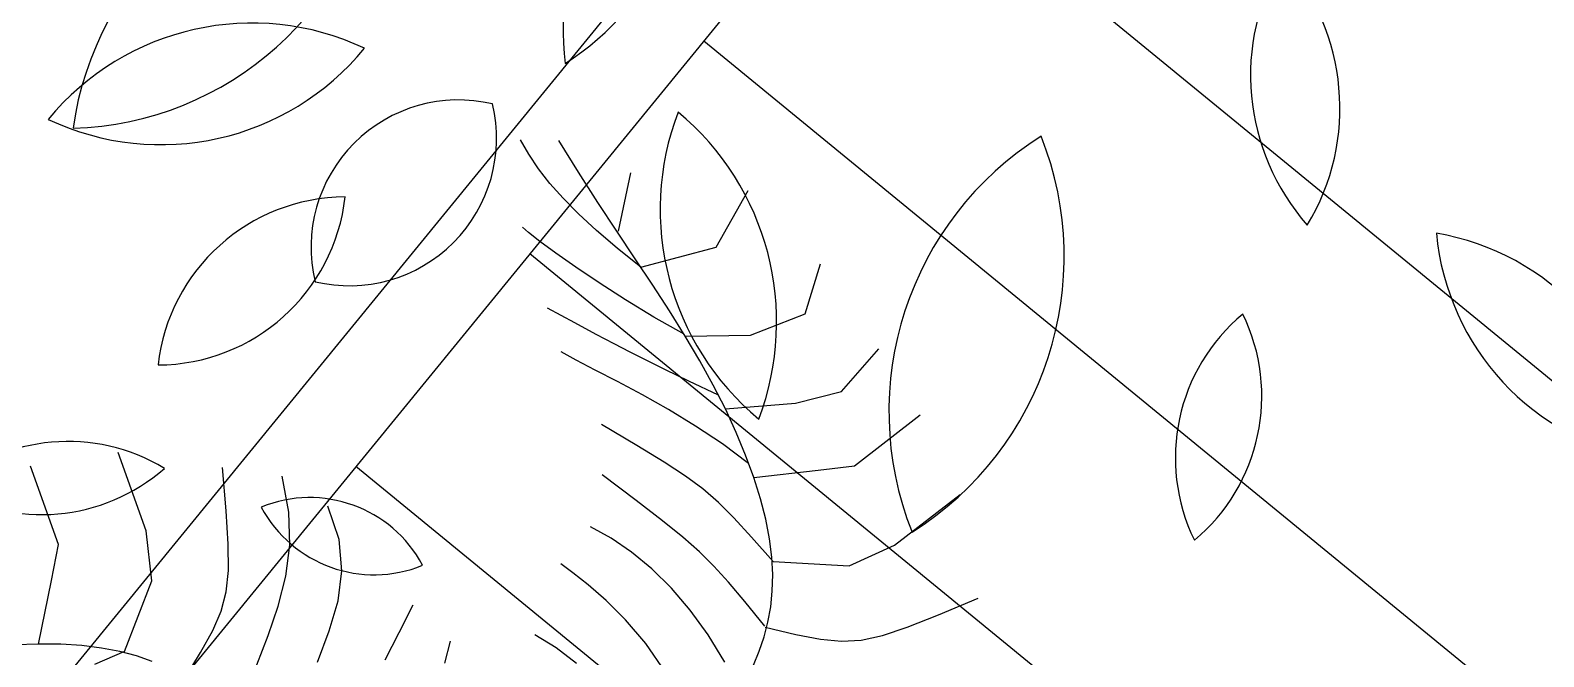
# Model space of a CAD drawing. Header units: millimetres. Extents: x -1030105 to 906887, y -616134 to 1220667.
# Drawn here: x -76207 to -74553, y 532875 to 533559 of the extents above; entities that cross this region are included whole.
import ezdxf

# ---------------------------------------------------------------- set-up
doc = ezdxf.new("R2010")
doc.units = ezdxf.units.MM
doc.header["$MEASUREMENT"] = 0
doc.linetypes.add('DASH', pattern=[0.35, 0.25, -0.1])
doc.layers.add('A-Furniture', color=143, linetype='Continuous')
doc.layers.add('A-Tree', color=98, linetype='Continuous')

# ---------------------------------------------------------------- blocks, each defined once
blk = doc.blocks.new('FUR')
at = {"layer": 'A-Furniture'}
for points in [[(-33915.95049999998, 30607.97072861483), (-33944.45049999998, 30609.47072861483), (-37418.45049999998, 29101.97072861483), (-37726.45049999998, 27053.97072861483), (-37216.45049999998, 25232.97072861483), (-37626.45049999998, 21208.97072861483), (-38739.45049999998, 18856.47072861483), (-41860.0081210901, 14803.08198061958), (-43043.24408312602, 12422.28141322406), (-43017.45049999998, 9941.470728614833), (-40833.45049999998, 8086.970728614833), (-38106.95049999998, 9497.470728614833), (-38274.45049999998, 11476.47072861483), (-38397.80660422644, 13212.30405925063), (-37304.95049999998, 13750.47072861483), (-34499.95049999998, 13496.47072861483), (-32540.45049999998, 14865.47072861483), (-32373.95049999998, 19055.97072861483), (-32478.95049999998, 20125.47072861483), (-32317.95049999998, 21223.47072861483), (-30829.45049999998, 21995.47072861483), (-30221.95049999998, 22657.47072861483), (-30468.95049999998, 23962.47072861483), (-31626.45049999998, 24580.47072861483), (-32324.45049999998, 25527.47072861483), (-32040.45049999998, 28028.97072861483), (-32099.45049999998, 29098.47072861483), (-33294.95049999998, 30495.97072861483), (-33915.95049999998, 30607.97072861483)], [(-29660.85941348822, 8668.422331519658), (-30240.45049999998, 7440.470728614833), (-31632.45049999998, 6035.970728614833), (-34068.45049999998, 7620.970728614833), (-33355.45049999998, 10422.97072861483), (-32253.45049999998, 12655.97072861483), (-31698.45049999998, 16985.35551577236)]]:
    blk.add_spline(points, degree=3, dxfattribs=at)
at = {"layer": 'A-Furniture', "color": 8, "linetype": 'DASH', "ltscale": 50}
blk.add_spline([(-36645.95049999999, 29577.47072861495), (-37284.45049999998, 28277.47072861483), (-36675.95049999998, 26341.97072861483), (-36462.95049999998, 23656.47072861483), (-37614.45049999998, 20052.97072861483), (-40425.45049999998, 16181.97072861483), (-42273.95049999998, 13633.47072861483), (-42830.45049999998, 10963.97072861483), (-42046.95049999998, 9111.970728614833), (-39697.45049999998, 8971.970728614833), (-38257.95049999998, 10282.47072861483), (-39333.95049999998, 12605.97072861483), (-37866.45049999998, 13928.97072861483), (-35697.95049999998, 13970.47072861483), (-34500.45049999998, 13942.47072861483), (-32415.95049999998, 18555.47072861483), (-32463.95049999998, 21915.47072861483), (-30662.95049999998, 22278.97072861483), (-30458.45049999998, 23386.97072861483), (-31963.45049999998, 24633.97072861483), (-33008.95049999998, 26389.97072861483), (-32199.45049999998, 28679.97072861483), (-33338.45049999998, 30307.97072861483), (-34838.45049999998, 30476.97072861483), (-36022.95049999998, 30096.47072861483), (-36645.95049999998, 29577.47072861483)], degree=3, dxfattribs=at)
blk.add_open_spline([(-56447.03599999993, -6097.049467972713), (-55194.80878073322, -4879.432741814177), (-50278.88373038909, -2284.573604768259), (-42421.47772418463, -5454.796933513135), (-32732.45049999998, -11254.02927138517), (-23301.95049999998, -9202.029271385167), (-18023.95049999998, -504.5292713851668), (-16595.45049999998, 8921.470728614833), (-19600.32320915881, 15918.27845925349), (-21321.18391267408, 18705.60147339047), (-21789.72381129679, 19344.96383619693)], degree=3, knots=[32574.7262056019, 32574.7262056019, 32574.7262056019, 32574.7262056019, 37697.74124470179, 48060.13185932349, 55585.25195803288, 69452.98974218499, 76151.42226405158, 84447.8370469563, 94470.7732435007, 98031.73488863441, 98031.73488863441, 98031.73488863441, 98031.73488863441], dxfattribs=at)
at = {"layer": 'A-Furniture'}
blk.add_open_spline([(-29679.21497722941, 8676.364200301236), (-29722.55735094455, 8576.18957826856), (-29765.88334392796, 8476.05312862189), (-29896.69620149491, 8178.757224100991), (-29986.54781250196, 7980.987876900937), (-30102.25940333038, 7747.635445964988), (-30118.78945707899, 7714.743412823183), (-30169.23402484694, 7615.81918669818), (-30204.00293342378, 7549.538875720697), (-30251.16722249161, 7462.500693464302), (-30262.32691341382, 7442.102222832968), (-30284.90786056082, 7401.245039471309), (-30296.32859684473, 7380.788939131657), (-30330.98510377412, 7319.398180233082), (-30354.61519025196, 7278.44105542358), (-30427.11017015905, 7155.960710839136), (-30477.58015192233, 7074.828459579032), (-30599.82471761026, 6890.746327042347), (-30673.24392016139, 6789.139551533852), (-30828.0720683345, 6598.131604867987), (-30909.481269412, 6508.732542441925), (-31058.90656526342, 6368.316878032521), (-31125.10810329248, 6313.309799094452), (-31262.17781811209, 6215.796100600273), (-31333.04363709332, 6173.289977969951), (-31464.449989423, 6110.349884285359), (-31524.10601807691, 6087.170392508619), (-31602.82620426924, 6064.109450565767), (-31620.45563415754, 6059.41114573041), (-31673.16927729327, 6046.777872331906), (-31708.65863437539, 6040.103879632195), (-31816.81310589259, 6024.965982950991), (-31890.88663070711, 6021.481919963029), (-32041.55578468386, 6026.776912538102), (-32118.15019942417, 6035.556717795203), (-32272.5863380433, 6064.382435382227), (-32350.42724547449, 6084.428276941413), (-32506.06341604383, 6134.760466694948), (-32583.85833085701, 6165.046556213871), (-32780.96221511791, 6254.194202159299), (-32899.3190769681, 6319.583983781748), (-33127.94336983647, 6468.609600156546), (-33238.2108880492, 6552.244738642941), (-33445.84364509024, 6733.709993899451), (-33543.20878755626, 6831.540122772334), (-33720.25506321252, 7037.309049023781), (-33799.93529729462, 7145.24800342368), (-33925.76249492922, 7349.106329626637), (-33975.25243113788, 7444.132867344073), (-34028.40745104429, 7570.773029448697), (-34040.35973759103, 7601.599084462156), (-34062.28122237674, 7663.356135549955), (-34072.25773118908, 7694.298722636187), (-34099.34142684612, 7787.307979827398), (-34113.6031579204, 7849.556301296689), (-34140.93917837297, 8008.418362207827), (-34149.15809854824, 8105.328246017569), (-34150.87477418255, 8299.916834934847), (-34144.37118023261, 8397.595375088393), (-34118.64150663186, 8593.41519570048), (-34099.41486951441, 8691.555638697813), (-34050.2527317497, 8887.952962422045), (-34020.31726902987, 8986.209185224725), (-33932.95667079298, 9236.352907770546), (-33869.46133211904, 9388.067516468232), (-33729.2899668855, 9689.567936750827), (-33652.61531788814, 9839.353207018925), (-33493.76149152414, 10135.69273780042), (-33411.5834366904, 10282.24974431226), (-33249.40622373472, 10570.86418242764), (-33169.35143101697, 10712.90202585422), (-32948.75417863503, 11108.89357013383), (-32812.22724444768, 11359.47411897406), (-32559.27105780791, 11860.59844814835), (-32442.84151690234, 12111.14386548928), (-32319.02913720101, 12420.89269892534), (-32297.93132092964, 12475.52448393556), (-32260.86846068937, 12575.243232148), (-32244.67197392217, 12620.24392055674), (-32213.25072557681, 12710.64011907531), (-32198.02357687858, 12756.0291549681), (-32153.74311615211, 12892.74903106201), (-32126.09079068921, 12984.63262125105), (-32048.34211523324, 13262.33477616508), (-32003.45400237256, 13450.20450487209), (-31887.60474549887, 14015.15945537621), (-31833.6227608823, 14398.91092327959), (-31755.28453708005, 15177.9600858693), (-31730.92855788484, 15573.25945674651), (-31698.4843873184, 16307.81372674694), (-31688.47075627434, 16646.33696879249), (-31678.45924548496, 16984.76412510965)], degree=3, knots=[0, 0, 0, 0, 336.8337900932108, 336.8337900932108, 997.8898821680283, 997.8898821680283, 1106.073126770695, 1106.073126770695, 1322.439615976029, 1322.439615976029, 1388.499150980203, 1388.499150980203, 1454.558685984378, 1454.558685984378, 1586.677755992727, 1586.677755992727, 1850.915896009424, 1850.915896009424, 2199.852482082008, 2199.852482082008, 2548.789068154593, 2548.789068154593, 2809.561325642621, 2809.561325642621, 3070.333583130649, 3070.333583130649, 3277.331373701265, 3277.331373701265, 3336.510564589696, 3336.510564589696, 3452.983573650691, 3452.983573650691, 3686.886496214442, 3686.886496214442, 3920.789418778193, 3920.789418778193, 4154.692341341944, 4154.692341341944, 4388.595263905696, 4388.595263905696, 4752.463228948836, 4752.463228948836, 5116.331193991977, 5116.331193991977, 5480.199159035117, 5480.199159035117, 5844.067124078258, 5844.067124078258, 6148.886915481978, 6148.886915481978, 6246.583120886021, 6246.583120886021, 6344.279326290064, 6344.279326290064, 6539.67173709815, 6539.67173709815, 6841.233713676958, 6841.233713676958, 7142.795690255767, 7142.795690255767, 7444.357666834576, 7444.357666834576, 7745.919643413385, 7745.919643413385, 8213.0421114685, 8213.0421114685, 8680.164579523615, 8680.164579523615, 9147.28704757873, 9147.28704757873, 9614.409515633844, 9614.409515633844, 10463.17096582404, 10463.17096582404, 11311.93241601423, 11311.93241601423, 11492.81222531401, 11492.81222531401, 11640.50431776312, 11640.50431776312, 11788.19641021224, 11788.19641021224, 12083.58059511047, 12083.58059511047, 12674.34896490693, 12674.34896490693, 13838.5167367299, 13838.5167367299, 15002.68450855287, 15002.68450855287, 15987.78728515258, 15987.78728515258, 15987.78728515258, 15987.78728515258], dxfattribs=at)
blk = doc.blocks.new('12PPLT11')
at = {"color": 0, "linetype": 'ByBlock'}
for centre, radius, start, end in [((0.4344767510553993, 0.0653373719713386), 0.09187275, 64.73526299976963, 140.5781150001319), ((0.4027173343887398, 0.2067636219713336), 0.09187275, 244.7352629997696, 320.5781150001318), ((0.4672332510553971, 0.03076528863800831), 0.06592175, 90.25287399973678, 173.5220829983265), ((0.4014415010553876, 0.1041237053046871), 0.06592175, 270.2528739997368, 353.5220829983265), ((0.3703698343887254, -0.05344996136199143), 0.06502333333333332, 58.87476399947934, 131.2135239983133), ((0.3611393343887812, 0.05112703863801471), 0.06502333333333332, 238.8747639994794, 311.2135239983133), ((0.4545749177220912, -0.05262612802863487), 0.04464991666666666, 28.19813599963577, 112.1917869995009), ((0.4770610843887724, 0.009814455304649528), 0.04464991666666666, 208.1981359996358, 292.1917869995008), ((-0.1170221656112673, -0.3550754613619915), 0.07992766666666666, 122.8873140000795, 186.7253339983677), ((-0.2397997489446198, -0.2973172946953753), 0.07992766666666666, 302.8873140000795, 6.725333998367705), ((-0.3360968322779172, -0.2936292946953358), 0.08883749999999999, 271.6327640001786, 352.0267889979866), ((-0.2455868322779224, -0.3947534613619723), 0.08883749999999999, 91.63276400017855, 172.0267889979866), ((0.05743191772206302, -0.3677345446953382), 0.06279416666666666, 148.7876610017853, 221.5977109985612), ((-0.0432319156112726, -0.3768827113619864), 0.06279416666666666, 328.7876610017854, 41.5977109985612), ((-0.2261904989445611, -0.4156024613619707), 0.04104691666666667, 76.54190600001937, 193.4774259998473), ((-0.2565539989445824, -0.3852491280286472), 0.04104691666666667, 256.5419060000193, 13.4774259998473), ((-0.09402816561123473, -0.4049786280286582), 0.07587533333333334, 159.1169870000139, 230.3606239999304), ((-0.2133241656113043, -0.4363617113620251), 0.07587533333333334, 339.1169870000139, 50.36062399993038), ((-0.01558799894461771, -0.4613768780286875), 0.09055483333333332, 122.1169889999252, 201.7275270020464), ((-0.147852748944608, -0.4182029613620273), 0.09055483333333332, 302.1169889999251, 21.72752700204642), ((0.03471625105544263, -0.4811915446953492), 0.07050225, 5.319560001462722, 80.41896799958994), ((0.1166494177221082, -0.4051363780286863), 0.07050225, 185.3195600014627, 260.4189679995899), ((0.02581150105539365, -0.4742419613620257), 0.05212266666666666, 129.7475050001382, 206.0709009984855), ((-0.05433524894465336, -0.457073461361972), 0.05212266666666666, 309.7475050001382, 26.07090099848551)]:
    blk.add_arc(centre, radius, start, end, dxfattribs=at)
blk = doc.blocks.new('CAY8')
at = {"color": 0, "linetype": 'ByBlock'}
for p, q in [((-697.9466793218653, 318.6801276090646), (-731.255443430693, 341.5852175242781)), ((-648.6121457452446, 315.7194375404306), (-645.2691180435413, 326.7053918047186)), ((-680.2329728184977, 317.4555118675944), (-697.9466793218653, 318.6801276090646)), ((-648.6121457452446, 315.7194375404306), (-680.2329728184977, 317.4555118675944)), ((-651.2951862294121, 305.1558542372168), (-648.6121457452446, 315.7194375404306)), ((-653.306309241334, 295.0653495479582), (-651.2951862294121, 305.1558542372168)), ((-715.3581781947996, 279.028493827509), (-748.6669503327048, 301.9335590316932)), ((-654.6335845261692, 285.4986311265184), (-653.306309241334, 295.0653495479582)), ((-655.8848578575689, 274.2209164059841), (-645.9788947420802, 286.7472358445466)), ((-655.2733761152977, 276.4878744785183), (-654.6335845261692, 285.4986311265184)), ((-692.5940717337708, 270.1216818066041), (-715.3581781947996, 279.028493827509)), ((-655.8848578575689, 274.2209164059841), (-692.5940717337708, 270.1216818066041)), ((-655.2552251821671, 267.9911265215214), (-655.2733761152977, 276.4878744785183)), ((-654.6169671874286, 259.9479020245217), (-655.2552251821671, 267.9911265215214)), ((-734.7572932622552, 243.92343591805), (-754.6460463720341, 251.0157850698324)), ((-719.2684611278946, 238.7536513917166), (-734.7572932622552, 243.92343591805)), ((-706.9552691435147, 235.4073297743544), (-719.2684611278946, 238.7536513917166)), ((-664.9732861888606, 238.2746380538611), (-676.8267258317555, 235.3181252053564)), ((-650.174082566662, 242.5591052260661), (-664.9732861888606, 238.2746380538611)), ((-696.5934364832192, 233.7853693486995), (-706.9552691435147, 235.4073297743544)), ((-686.958682321505, 233.7886683978813), (-696.5934364832192, 233.7853693486995)), ((-676.8267258317555, 235.3181252053564), (-686.958682321505, 233.7886683978813)), ((-742.0264129657935, 214.1987977292101), (-758.0626598686704, 221.9199100718488)), ((-726.537876718312, 209.6348786382241), (-742.0264129657935, 214.1987977292101)), ((-711.4020155178641, 207.5954680212835), (-726.537876718312, 209.6348786382241)), ((-696.4237937582493, 207.4478811003883), (-711.4020155178641, 207.5954680212835)), ((-681.4081758311713, 208.5594330982585), (-696.4237937582493, 207.4478811003883)), ((-666.1601261301021, 210.2974392367632), (-681.4081758311713, 208.5594330982585)), ((-735.3136794162983, 187.1113439103301), (-749.7037460003758, 196.549434303417)), ((-720.9897541657247, 181.9071038034108), (-735.3136794162983, 187.1113439103301)), ((-706.3846875583677, 179.967819054038), (-720.9897541657247, 181.9071038034108)), ((-691.1511969059047, 180.3245947347041), (-706.3846875583677, 179.967819054038)), ((-674.9419995188346, 182.0085359165259), (-691.1511969059047, 180.3245947347041)), ((-940.3137401825061, 145.768174705825), (-946.1185544049276, 151.5635492960155)), ((-684.4654075923008, 150.4429191105392), (-699.0544708185607, 147.1571542180191)), ((-934.7235632646898, 139.3882252406347), (-940.3137401825061, 145.768174705825)), ((-699.0544708185607, 147.1571542180191), (-713.9070205748558, 144.1402622006881)), ((-938.0649973905802, 120.1860671189079), (-950.5168529680359, 133.4464085603995)), ((-929.2662368465008, 132.2471229548701), (-934.7235632646898, 139.3882252406347)), ((-903.4047295116015, 136.1425936371252), (-905.1583078142412, 139.6563538433566)), ((-900.6598658630301, 129.7326422717906), (-903.4047295116015, 136.1425936371252)), ((-923.8599741226335, 124.1682899042662), (-929.2662368465008, 132.2471229548701)), ((-897.1312236990398, 120.7794901121542), (-900.6598658630301, 129.7326422717906)), ((-926.3047232869849, 107.283907857347), (-938.0649973905802, 120.1860671189079)), ((-918.4229882883064, 114.9751481428557), (-923.8599741226335, 124.1682899042662)), ((-893.0263098498817, 109.6361275239997), (-897.1312236990398, 120.7794901121542)), ((-690.3147483166667, 121.8692920056146), (-701.4861412332157, 121.9808902393215)), ((-912.8734925372319, 104.4911197258498), (-918.4229882883064, 114.9751481428557)), ((-866.7262028654204, 103.1832332871436), (-870.2616481090499, 117.824978480292)), ((-915.133669793313, 94.77777983423766), (-926.3047232869849, 107.283907857347)), ((-907.1297000644972, 92.53962670845976), (-912.8734925372319, 104.4911197258498)), ((-888.5526311469857, 96.65554487219379), (-893.0263098498817, 109.6361275239997)), ((-849.3357030902243, 97.82547973476358), (-851.3103314946766, 105.9690212018777)), ((-883.91769442021, 82.19073252212729), (-888.5526311469857, 96.65554487219379)), ((-863.9597579267847, 91.60332797416231), (-866.7262028654204, 103.1832332871436)), ((-847.0656728668237, 87.58272618825322), (-849.3357030902243, 97.82547973476358)), ((-915.3127875501068, 93.97468717974152), (-944.3487014881084, 95.55333815697122)), ((-904.4494760451689, 82.70553210620164), (-915.133669793313, 94.77777983423766)), ((-901.1098240653209, 78.94409114570044), (-907.1297000644972, 92.53962670845976)), ((-861.732146699409, 82.01472464871222), (-863.9597579267847, 91.60332797416231)), ((-894.1497811784193, 71.10501373169427), (-904.4494760451689, 82.70553210620164)), ((-879.3290065004603, 66.59468083938737), (-883.91769442021, 82.19073252212729)), ((-859.8132025891009, 73.34688541593096), (-861.732146699409, 82.01472464871222)), ((-844.4117731003989, 75.62804380720081), (-847.0656728668237, 87.58272618825322)), ((-711.4064247357146, 71.42709720174207), (-714.9824358965543, 82.97636943146972)), ((-901.1098240653209, 78.94409114570044), (-920.0258235257697, 45.94454750164914)), ((-841.2855360670055, 62.34871583665699), (-844.4117731003989, 75.62804380720081)), ((-816.8143473458604, 58.5986838777917), (-822.2834638411205, 77.83928790428945)), ((-748.843305701097, 72.88726931265592), (-751.6515290111547, 79.75081799813961)), ((-884.1322243284067, 60.01407376871248), (-894.1497811784193, 71.10501373169427)), ((-874.9940742179879, 50.22038018851345), (-879.3290065004603, 66.59468083938737)), ((-857.972759002716, 64.52927238239681), (-859.8132025891009, 73.34688541593096)), ((-790.7882298270179, 52.09784756825866), (-798.6282094300532, 71.29847580484966)), ((-770.0148150293662, 59.19625831229678), (-772.7601240345157, 70.24708984136123)), ((-745.0999060214072, 64.09360364902568), (-748.843305701097, 72.88726931265592)), ((-706.6215777455636, 59.85204538604921), (-711.4064247357146, 71.42709720174207)), ((-874.2944446309975, 49.47056127394353), (-884.1322243284067, 60.01407376871248)), ((-855.9806493467822, 54.4913476541642), (-857.972759002716, 64.52927238239681)), ((-837.5984940434191, 48.13202552141047), (-841.2855360670055, 62.34871583665699)), ((-765.9801839654447, 47.81548915559142), (-770.0148150293662, 59.19625831229678)), ((-740.0652307645705, 53.72843044749061), (-745.0999060214072, 64.09360364902568)), ((-853.6067070269764, 42.16257333728754), (-855.9806493467822, 54.4913476541642)), ((-812.3783106020765, 43.65250996243594), (-816.8143473458604, 58.5986838777917)), ((-784.5636315836946, 37.21140089910659), (-790.7882298270179, 52.09784756825866)), ((-733.3831807231381, 42.15035914855434), (-740.0652307645705, 53.72843044749061)), ((-920.0258235257697, 45.94454750164914), (-950.6379251968956, 38.02262965792215)), ((-874.2944446309975, 49.47056127394353), (-882.8400325470338, 18.92748891817791)), ((-864.5340812221893, 39.51232530617017), (-874.2944446309975, 49.47056127394353)), ((-833.2621793047783, 33.36525610657736), (-837.5984940434191, 48.13202552141047)), ((-760.6371340802125, 36.22481674204937), (-765.9801839654447, 47.81548915559142)), ((-854.7732565799724, 30.17540939236096), (-864.5340812221893, 39.51232530617017)), ((-850.6207654498266, 26.47241153821415), (-853.6067070269764, 42.16257333728754)), ((-808.4698979650111, 31.85255743862399), (-812.3783106020765, 43.65250996243594)), ((-779.3581933782098, 25.5206832299682), (-784.5636315836946, 37.21140089910659)), ((-724.6976566901194, 29.71799919357181), (-733.3831807231381, 42.15035914855434)), ((-845.0320265546961, 21.48863493530553), (-854.7732565799724, 30.17540939236096)), ((-828.1881241270075, 18.43569083694638), (-833.2621793047783, 33.36525610657736)), ((-804.583653789121, 22.05061758741249), (-808.4698979650111, 31.85255743862399)), ((-753.9665686102799, 24.54427544247483), (-760.6371340802125, 36.22481674204937)), ((-713.6525594576069, 16.78996002265376), (-724.6976566901194, 29.71799919357181)), ((-774.5756938894756, 15.90724199250144), (-779.3581933782098, 25.5206832299682)), ((-745.9493907938286, 12.893899627672), (-753.9665686102799, 24.54427544247483)), ((-882.8400325470338, 18.92748891817791), (-899.714523556946, -4.298255425082971)), ((-845.0320265546961, 21.48863493530553), (-856.5268507701821, -10.83589293108344)), ((-835.3549303386371, 13.47901780879511), (-845.0320265546961, 21.48863493530553)), ((-822.2878607870134, 3.730612957044286), (-828.1881241270075, 18.43569083694638)), ((-800.2141224305651, 13.0984816893997), (-804.583653789121, 22.05061758741249)), ((-769.6199117958149, 7.252624618167829), (-774.5756938894756, 15.90724199250144)), ((-825.7865071256438, 6.173573885376754), (-835.3549303386371, 13.47901780879511)), ((-794.8558482428834, 3.847941025380351), (-800.2141224305651, 13.0984816893997)), ((-736.5665038671414, 1.393723669361862), (-745.9493907938286, 12.893899627672)), ((-816.3712961076653, -0.4006809616821556), (-825.7865071256438, 6.173573885376754)), ((-788.003375582628, -6.849213124309244), (-794.8558482428834, 3.847941025380351)), ((-763.8946257762709, -1.561621460130482), (-769.6199117958149, 7.252624618167829)), ((-725.7988110684655, -9.836218061258478), (-736.5665038671414, 1.393723669361862)), ((-899.714523556946, -4.298255425082971), (-925.2642657311644, -5.252433182851746)), ((-816.3712961076653, -0.4006809616821556), (-827.7937738506862, -29.93739812973035)), ((-807.1538364776989, -6.216730859703603), (-816.3712961076653, -0.4006809616821556)), ((-798.1786674285449, -11.24755993574763), (-807.1538364776989, -6.216730859703603)), ((-779.1512488034696, -20.14118947887437), (-788.003375582628, -6.849213124309244)), ((-756.8036145092319, -11.65394881139036), (-763.8946257762709, -1.561621460130482)), ((-856.5268507701821, -10.83589293108344), (-867.7023180115339, -31.10505514580836)), ((-789.4903281532661, -15.46615231733267), (-798.1786674285449, -11.24755993574763)), ((-747.7506566736101, -24.14281000310257), (-756.8036145092319, -11.65394881139036)), ((-781.1182958006666, -18.85910721326763), (-789.4903281532661, -15.46615231733267)), ((-779.1512488034696, -20.14118947887437), (-786.5964159640262, -56.32045969947467)), ((-773.031799341732, -21.4674841661672), (-781.1182958006666, -18.85910721326763)), ((-765.1850057048923, -23.34595779993651), (-773.031799341732, -21.4674841661672)), ((-757.5320818175951, -24.54920273893913), (-765.1850057048923, -23.34595779993651)), ((-750.0271946070261, -25.13189360806246), (-757.5320818175951, -24.54920273893913)), ((-742.624511000764, -25.14870503081875), (-750.0271946070261, -25.13189360806246)), ((-747.2743503474758, -24.4939571526902), (-747.7727853465458, -39.89280936169052)), ((-735.2781979271076, -24.65431163242283), (-742.624511000764, -25.14870503081875)), ((-727.9424223132428, -23.70338803723826), (-735.2781979271076, -24.65431163242283)), ((-867.7023180115339, -31.10505514580836), (-892.5041478066978, -43.24835929518849)), ((-827.7937738506862, -29.93739812973035), (-834.4322889746236, -46.40570705183745)), ((-747.7727853465458, -39.89280936169052), (-748.6238888281787, -52.07971308918604)), ((-834.4322889746236, -46.40570705183745), (-866.5092981660327, -71.006162165575)), ((-786.5964159640262, -56.32045969947467), (-802.1017933342937, -75.2180552066693)), ((-748.6238888281787, -52.07971308918604), (-750.3002357065325, -62.18840447709044)), ((-750.3002357065325, -62.18840447709044), (-753.2744008971404, -71.3526196677758)), ((-753.2744008971404, -71.3526196677758), (-758.0189593136365, -80.70609480439998)), ((-802.1017933342937, -75.2180552066693), (-834.1787815050684, -99.8185255927583)), ((-758.0189593136365, -80.70609480439998), (-765.0064858716851, -91.38256602894216)), ((-765.0064858716851, -91.38256602894216), (-774.7095554860989, -104.5157694841673)), ((-774.7095554860989, -104.5157694841673), (-787.6007430704467, -121.239441312382))]:
    blk.add_line(p, q, dxfattribs=at)
blk = doc.blocks.new('CÂY')
at = {"layer": 'A-Tree', "color": 8, "ltscale": 10}
for p, xscale, yscale, zscale in [((14341.14393675711, 25839.65379698342), 3920, 3920, 3920), ((11866.60867402378, 23962.30514725391), 3136, 3136, 3136)]:
    blk.add_blockref('12PPLT11', p, dxfattribs=dict(at, xscale=xscale, yscale=yscale, zscale=zscale))
at = {"layer": 'A-Tree', "color": 8, "ltscale": 10, "xscale": -2.242546808719635, "yscale": 2.242546808719636, "zscale": 2.242546808719635, "rotation": 75.15063776577564}
blk.add_blockref('CAY8', (13307.27408103252, 22190.03225974145), dxfattribs=at)
blk = doc.blocks.new('BỐ TRÍ LAY OUT')
at = {"layer": 'A-Furniture', "color": 3}
for name, p in [('CÂY', (4286.75486311756, 4469.288343299762)), ('FUR', (48783.7433631176, 18654.71482977469))]:
    blk.add_blockref(name, p, dxfattribs=at)
blk = doc.blocks.new('BẬC THANG')
at = {"color": 0}
for p, q in [((51.40172300930135, -4954.552291216445), (1599.317909636768, -6221.025930569507)), ((-138.5693228936289, -5186.739719210658), (1409.346863733837, -6453.21335856372)), ((-328.5403687965591, -5418.927147204755), (1219.375817830907, -6685.40078655805)), ((-518.5114146994893, -5651.114575198968), (1029.404771927977, -6917.588214551914))]:
    blk.add_line(p, q, dxfattribs=at)
for points in [[(372.9451100742444, -4403.63501046109), (-1355.791407642886, -6516.540605207905)], [(431.3438148151617, -4490.177435228135), (-1278.395598311443, -6579.864287175587)]]:
    blk.add_lwpolyline(points, dxfattribs=at)
blk.add_arc((11055.74057293776, -9454.870013452019), 14540.12069005027, 139.4555757249461, 169.1039152260783, dxfattribs=at)
blk = doc.blocks.new('KIẾN TRÚC')
h = blk.add_hatch(color=9)
h.dxf.hatch_style = 1
edge = h.paths.add_edge_path(flags=16)
edge.add_line((62281.95049999998, 27412.02927138517), (55232.82389649404, 27412.02927138505))
edge.add_arc((32545.50878812408, 30716.66293956665), 22926.72829924391, 284.53695158247865, 351.7125813344091, ccw=False)
edge.add_line((38300.21700792988, 8523.911784915952), (13217.51784992669, 8523.911784910597))
edge.add_arc((23753.10182550838, 24110.84943410289), 18813.58963585476, 227.7677182561868, 235.9442986410003, ccw=False)
edge.add_arc((7788.819823088517, 12733.3910908635), 4187.039666959467, 236.0590124962323, 322.4360737019827, ccw=False)
edge.add_arc((13873.5970987339, 18503.25729619298), 12505.26566685072, 190.8327360748526, 227.6605687844487, ccw=False)
edge.add_arc((25477.52443721271, 20792.18331255531), 24332.69085544715, 180.6832153365221, 190.991126688788, ccw=False)
edge.add_arc((3282.93561756362, 20557.21277457592), 2137.084471138149, 101.08076224722828, 181.479400931386, ccw=False)
edge.add_line((2872.204064266523, 22654.45611475036), (4986.06665855035, 23013.11448664329))
edge.add_arc((28039.69241930227, 24288.4119512235), 23088.87273861522, 153.2014320220877, 183.1663029992741, ccw=False)
edge.add_arc((10232.26976538847, 40544.64471371844), 6483.106001901682, 182.8401094538115, 244.3962742115525, ccw=False)
edge.add_arc((-6425.00274742386, 39970.86676714511), 10185.26120742048, 1.420812516492314, 26.70695635716553)
edge.add_arc((10590.58143904217, 49414.25633883046), 9292.69259551461, 144.7133172211654, 211.5754885360199, ccw=False)
edge.add_arc((-12326.15115191392, 64090.21360378864), 17935.64217367859, 328.7375359512051, 356.1899532233969)
edge.add_arc((16735.32676788772, 62308.59922571364), 11181.04393981935, 84.1243873636841, 176.9761863570094, ccw=False)
edge.add_arc((20708.98128665387, 99752.52490135818), 26473.21942281876, 263.8653720447036, 288.4869561324928)
edge.add_arc((35667.35201082098, 54479.70646712999), 21207.13938727637, 73.35106851793267, 108.03023985438841, ccw=False)
edge.add_arc((44765.46109434243, 84516.17499720305), 10177.42256554817, 252.7258710955127, 285.7130125077479)
edge.add_arc((49658.99676799333, 68415.98596348311), 6655.601145545619, 49.49953772748103, 108.7311152981473, ccw=False)
edge.add_arc((48035.04809900769, 66009.84854850778), 9545.540963997893, -2.328829575281418, 51.46764420018991, ccw=False)
edge.add_line((57572.70516659174, 65621.96975748474), (49483.50000000001, 65623.9117849106))
edge.add_line((49483.50000000001, 65623.9117849106), (62281.95049999965, 65623.9117849191))
edge.add_line((62281.95049999965, 65623.9117849191), (62281.95049999998, 27412.02927138517))
h.paths.add_polyline_path([(0, 77895.5), (64428.50000000001, 77895.5), (64428.50000000001, -0.577250000089407), (-1.792749999687658, 0.577250000089407)])
at = {"color": 3}
blk.add_blockref('BẬC THANG', (31446.16050161602, 42857.59328961198), dxfattribs=at)

msp = doc.modelspace()

# ---------------------------------------------------------------- block references
at = {"color": 3}
for name, p in [('KIẾN TRÚC', (-106778.5, 495876.5)), ('BỐ TRÍ LAY OUT', (-93480.29286311776, 504642.1131132607))]:
    msp.add_blockref(name, p, dxfattribs=at)

doc.saveas('drawing.dxf')
